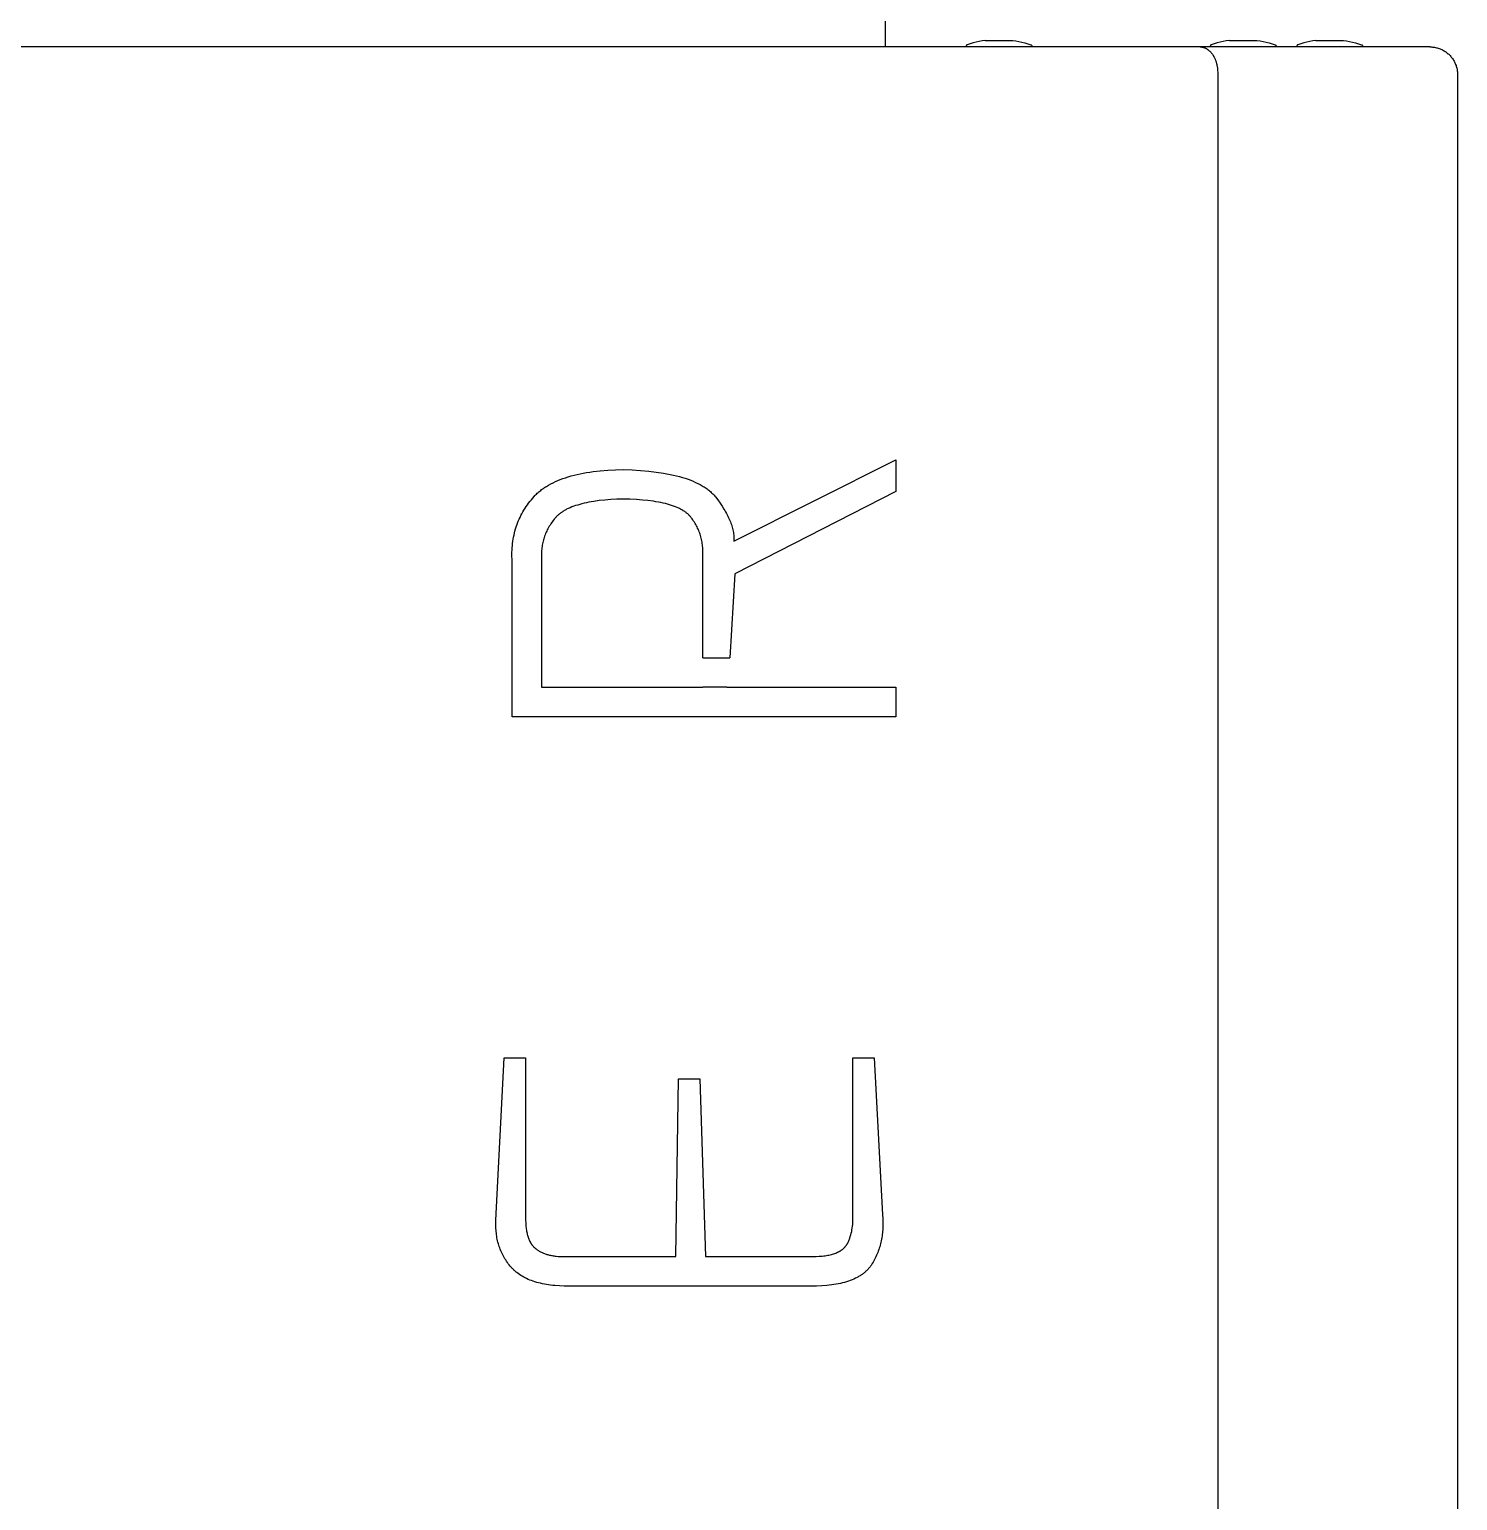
# Model space of a CAD drawing. Header units: millimetres. Extents: x 974 to 5700, y -47 to 3256.
# Drawn here: x 1845.1 to 2040.5, y 2501.4 to 2702.8 of the extents above; entities that cross this region are included whole.
import ezdxf

# ---------------------------------------------------------------- set-up
doc = ezdxf.new("R2010")
doc.units = ezdxf.units.MM
doc.header["$MEASUREMENT"] = 0
doc.layers.add('Domyslna', color=7, linetype='Continuous', true_color=0x000000)
doc.layers.add('Utwórz2D linie widoczne', color=7, linetype='Continuous', true_color=0x000000)

msp = doc.modelspace()

# ---------------------------------------------------------------- linework, layer by layer
at = {"layer": 'Domyslna'}
msp.add_line((2007.67, 2696.58), (2007.67, 1930.38), dxfattribs=at)
msp.add_line((2007.67, 2696.58), (2007.67, 1930.38), dxfattribs=at)
at = {"layer": 'Utwórz2D linie widoczne'}
for p, q in [((1962.16, 2704.29), (1962.16, 2700.38)), ((2004.6, 2700.38), (1685.51, 2700.38)), ((1973.25, 2700.53), (1973.24, 2700.52)), ((1973.24, 2700.52), (1973.24, 2700.52)), ((1973.24, 2700.52), (1973.24, 2700.51)), ((1973.24, 2700.51), (1973.24, 2700.5)), ((1973.24, 2700.5), (1973.24, 2700.5)), ((1973.24, 2700.5), (1973.24, 2700.49)), ((1973.24, 2700.49), (1973.24, 2700.48)), ((1973.24, 2700.48), (1973.24, 2700.38)), ((1973.26, 2700.56), (1973.25, 2700.56)), ((1973.25, 2700.56), (1973.25, 2700.55)), ((1973.25, 2700.55), (1973.25, 2700.54)), ((1973.25, 2700.54), (1973.25, 2700.54)), ((1973.25, 2700.54), (1973.25, 2700.53)), ((1973.27, 2700.58), (1973.26, 2700.58)), ((1973.26, 2700.58), (1973.26, 2700.57)), ((1973.26, 2700.57), (1973.26, 2700.56)), ((1973.28, 2700.6), (1973.27, 2700.59)), ((1973.27, 2700.59), (1973.27, 2700.59)), ((1973.27, 2700.59), (1973.27, 2700.58)), ((1973.29, 2700.61), (1973.28, 2700.6)), ((1973.28, 2700.6), (1973.28, 2700.6)), ((1973.3, 2700.63), (1973.29, 2700.62)), ((1973.29, 2700.62), (1973.29, 2700.62)), ((1973.29, 2700.62), (1973.29, 2700.61)), ((1973.31, 2700.63), (1973.3, 2700.63)), ((1973.3, 2700.63), (1973.3, 2700.63)), ((1973.32, 2700.64), (1973.31, 2700.63)), ((1973.33, 2700.65), (1973.32, 2700.64)), ((1973.32, 2700.64), (1973.32, 2700.64)), ((1973.34, 2700.65), (1973.33, 2700.65)), ((1973.33, 2700.65), (1973.33, 2700.65)), ((1973.35, 2700.66), (1973.34, 2700.66)), ((1973.34, 2700.66), (1973.34, 2700.65)), ((1973.36, 2700.66), (1973.35, 2700.66)), ((1973.37, 2700.67), (1973.36, 2700.67)), ((1973.36, 2700.67), (1973.36, 2700.66)), ((1973.38, 2700.67), (1973.37, 2700.67)), ((1973.78, 2700.8), (1973.38, 2700.67)), ((1974.19, 2700.92), (1973.78, 2700.8)), ((1974.6, 2701.02), (1974.19, 2700.92)), ((1975.02, 2701.11), (1974.6, 2701.02)), ((1975.43, 2701.19), (1975.02, 2701.11)), ((1975.85, 2701.25), (1975.43, 2701.19)), ((1975.86, 2701.25), (1977.74, 2701.25)), ((1977.74, 2701.25), (1979.63, 2701.25)), ((1979.63, 2701.25), (1980.05, 2701.19)), ((1980.05, 2701.19), (1980.46, 2701.11)), ((1980.46, 2701.11), (1980.88, 2701.02)), ((1980.88, 2701.02), (1981.29, 2700.92)), ((1981.29, 2700.92), (1981.7, 2700.8)), ((1981.7, 2700.8), (1982.1, 2700.67)), ((1982.1, 2700.67), (1982.11, 2700.67)), ((1982.11, 2700.67), (1982.12, 2700.67)), ((1982.12, 2700.67), (1982.12, 2700.66)), ((1982.12, 2700.66), (1982.13, 2700.66)), ((1982.13, 2700.66), (1982.13, 2700.66)), ((1982.13, 2700.66), (1982.14, 2700.65)), ((1982.14, 2700.65), (1982.15, 2700.65)), ((1982.15, 2700.65), (1982.15, 2700.65)), ((1982.15, 2700.65), (1982.16, 2700.64)), ((1982.16, 2700.64), (1982.16, 2700.64)), ((1982.16, 2700.64), (1982.17, 2700.63)), ((1982.17, 2700.63), (1982.17, 2700.63)), ((1982.17, 2700.63), (1982.18, 2700.63)), ((1982.18, 2700.63), (1982.18, 2700.62)), ((1982.18, 2700.62), (1982.19, 2700.62)), ((1982.19, 2700.62), (1982.19, 2700.61)), ((1982.19, 2700.61), (1982.2, 2700.6)), ((1982.2, 2700.6), (1982.2, 2700.6)), ((1982.2, 2700.6), (1982.21, 2700.59)), ((1982.21, 2700.59), (1982.21, 2700.59)), ((1982.21, 2700.59), (1982.21, 2700.58)), ((1982.21, 2700.58), (1982.22, 2700.58)), ((1982.22, 2700.58), (1982.22, 2700.57)), ((1982.22, 2700.57), (1982.22, 2700.56)), ((1982.22, 2700.56), (1982.23, 2700.56)), ((1982.23, 2700.56), (1982.23, 2700.55)), ((1982.23, 2700.55), (1982.23, 2700.54)), ((1982.23, 2700.54), (1982.23, 2700.54)), ((1982.23, 2700.54), (1982.23, 2700.53)), ((1982.23, 2700.53), (1982.24, 2700.52)), ((1982.24, 2700.52), (1982.24, 2700.52)), ((1982.24, 2700.52), (1982.24, 2700.51)), ((1982.24, 2700.51), (1982.24, 2700.5)), ((1982.24, 2700.5), (1982.24, 2700.5)), ((1982.24, 2700.5), (1982.24, 2700.49)), ((1982.24, 2700.49), (1982.24, 2700.48)), ((1982.24, 2700.48), (1982.24, 2700.38)), ((2005.25, 2700.38), (2004.6, 2700.38)), ((2036.43, 2700.38), (2005.25, 2700.38)), ((2005.25, 2700.38), (2005.28, 2700.38)), ((2005.28, 2700.38), (2005.31, 2700.38)), ((2005.31, 2700.38), (2005.35, 2700.38)), ((2005.35, 2700.38), (2005.38, 2700.38)), ((2005.38, 2700.38), (2005.41, 2700.37)), ((2005.41, 2700.37), (2005.44, 2700.37)), ((2005.44, 2700.37), (2005.48, 2700.37)), ((2005.48, 2700.37), (2005.51, 2700.36)), ((2005.51, 2700.36), (2005.54, 2700.36)), ((2005.54, 2700.36), (2005.57, 2700.35)), ((2005.57, 2700.35), (2005.6, 2700.34)), ((2005.6, 2700.34), (2005.64, 2700.34)), ((2005.64, 2700.34), (2005.67, 2700.33)), ((2005.67, 2700.33), (2005.7, 2700.32)), ((2005.7, 2700.32), (2005.73, 2700.31)), ((2005.73, 2700.31), (2005.76, 2700.3)), ((2005.76, 2700.3), (2005.79, 2700.29)), ((2005.79, 2700.29), (2005.82, 2700.28)), ((2005.82, 2700.28), (2005.85, 2700.27)), ((2005.85, 2700.27), (2005.88, 2700.26)), ((2005.88, 2700.26), (2005.94, 2700.23)), ((2005.94, 2700.23), (2006, 2700.21)), ((2006, 2700.21), (2006.06, 2700.18)), ((2006.06, 2700.18), (2006.12, 2700.15)), ((2006.12, 2700.15), (2006.18, 2700.11)), ((2006.18, 2700.11), (2006.23, 2700.08)), ((2006.23, 2700.08), (2006.29, 2700.04)), ((2006.66, 2700.53), (2006.65, 2700.52)), ((2006.65, 2700.52), (2006.65, 2700.52)), ((2006.65, 2700.52), (2006.65, 2700.51)), ((2006.65, 2700.51), (2006.65, 2700.5)), ((2006.65, 2700.5), (2006.65, 2700.5)), ((2006.65, 2700.5), (2006.65, 2700.49)), ((2006.65, 2700.49), (2006.65, 2700.48)), ((2006.65, 2700.48), (2006.65, 2700.38)), ((2006.67, 2700.56), (2006.66, 2700.56)), ((2006.66, 2700.56), (2006.66, 2700.55)), ((2006.66, 2700.55), (2006.66, 2700.54)), ((2006.66, 2700.54), (2006.66, 2700.54)), ((2006.66, 2700.54), (2006.66, 2700.53)), ((2006.68, 2700.58), (2006.67, 2700.58)), ((2006.67, 2700.58), (2006.67, 2700.57)), ((2006.67, 2700.57), (2006.67, 2700.56)), ((2006.69, 2700.6), (2006.68, 2700.59)), ((2006.68, 2700.59), (2006.68, 2700.59)), ((2006.68, 2700.59), (2006.68, 2700.58)), ((2006.7, 2700.61), (2006.69, 2700.6)), ((2006.69, 2700.6), (2006.69, 2700.6)), ((2006.71, 2700.63), (2006.7, 2700.62)), ((2006.7, 2700.62), (2006.7, 2700.62)), ((2006.7, 2700.62), (2006.7, 2700.61)), ((2006.72, 2700.63), (2006.71, 2700.63)), ((2006.71, 2700.63), (2006.71, 2700.63)), ((2006.73, 2700.64), (2006.72, 2700.63)), ((2006.74, 2700.65), (2006.73, 2700.64)), ((2006.73, 2700.64), (2006.73, 2700.64)), ((2006.75, 2700.65), (2006.74, 2700.65)), ((2006.74, 2700.65), (2006.74, 2700.65)), ((2006.76, 2700.66), (2006.75, 2700.66)), ((2006.75, 2700.66), (2006.75, 2700.65)), ((2006.77, 2700.66), (2006.76, 2700.66)), ((2006.78, 2700.67), (2006.77, 2700.67)), ((2006.77, 2700.67), (2006.77, 2700.66)), ((2006.79, 2700.67), (2006.78, 2700.67)), ((2007.19, 2700.8), (2006.79, 2700.67)), ((2007.6, 2700.92), (2007.19, 2700.8)), ((2008.01, 2701.02), (2007.6, 2700.92)), ((2008.43, 2701.11), (2008.01, 2701.02)), ((2008.84, 2701.19), (2008.43, 2701.11)), ((2009.26, 2701.25), (2008.84, 2701.19)), ((2009.27, 2701.25), (2011.15, 2701.25)), ((2011.15, 2701.25), (2013.04, 2701.25)), ((2013.04, 2701.25), (2013.46, 2701.19)), ((2013.46, 2701.19), (2013.87, 2701.11)), ((2013.87, 2701.11), (2014.29, 2701.02)), ((2014.29, 2701.02), (2014.7, 2700.92)), ((2014.7, 2700.92), (2015.11, 2700.8)), ((2015.11, 2700.8), (2015.51, 2700.67)), ((2015.51, 2700.67), (2015.52, 2700.67)), ((2015.52, 2700.67), (2015.53, 2700.67)), ((2015.53, 2700.67), (2015.53, 2700.66)), ((2015.53, 2700.66), (2015.54, 2700.66)), ((2015.54, 2700.66), (2015.54, 2700.66)), ((2015.54, 2700.66), (2015.55, 2700.65)), ((2015.55, 2700.65), (2015.56, 2700.65)), ((2015.56, 2700.65), (2015.56, 2700.65)), ((2015.56, 2700.65), (2015.57, 2700.64)), ((2015.57, 2700.64), (2015.57, 2700.64)), ((2015.57, 2700.64), (2015.58, 2700.63)), ((2015.58, 2700.63), (2015.58, 2700.63)), ((2015.58, 2700.63), (2015.59, 2700.63)), ((2015.59, 2700.63), (2015.59, 2700.62)), ((2015.59, 2700.62), (2015.6, 2700.62)), ((2015.6, 2700.62), (2015.6, 2700.61)), ((2015.6, 2700.61), (2015.61, 2700.6)), ((2015.61, 2700.6), (2015.61, 2700.6)), ((2015.61, 2700.6), (2015.62, 2700.59)), ((2015.62, 2700.59), (2015.62, 2700.59)), ((2015.62, 2700.59), (2015.62, 2700.58)), ((2015.62, 2700.58), (2015.63, 2700.58)), ((2015.63, 2700.58), (2015.63, 2700.57)), ((2015.63, 2700.57), (2015.63, 2700.56)), ((2015.63, 2700.56), (2015.64, 2700.56)), ((2015.64, 2700.56), (2015.64, 2700.55)), ((2015.64, 2700.55), (2015.64, 2700.54)), ((2015.64, 2700.54), (2015.64, 2700.54)), ((2015.64, 2700.54), (2015.64, 2700.53)), ((2015.64, 2700.53), (2015.65, 2700.52)), ((2015.65, 2700.52), (2015.65, 2700.52)), ((2015.65, 2700.52), (2015.65, 2700.51)), ((2015.65, 2700.51), (2015.65, 2700.5)), ((2015.65, 2700.5), (2015.65, 2700.5)), ((2015.65, 2700.5), (2015.65, 2700.49)), ((2015.65, 2700.49), (2015.65, 2700.48)), ((2015.65, 2700.48), (2015.65, 2700.38)), ((2018.5, 2700.5), (2018.49, 2700.5)), ((2018.49, 2700.5), (2018.49, 2700.49)), ((2018.49, 2700.49), (2018.49, 2700.48)), ((2018.49, 2700.48), (2018.49, 2700.38)), ((2018.51, 2700.55), (2018.5, 2700.54)), ((2018.5, 2700.54), (2018.5, 2700.54)), ((2018.5, 2700.54), (2018.5, 2700.53)), ((2018.5, 2700.53), (2018.5, 2700.52)), ((2018.5, 2700.52), (2018.5, 2700.52)), ((2018.5, 2700.52), (2018.5, 2700.51)), ((2018.5, 2700.51), (2018.5, 2700.5)), ((2018.52, 2700.58), (2018.51, 2700.57)), ((2018.51, 2700.57), (2018.51, 2700.56)), ((2018.51, 2700.56), (2018.51, 2700.56)), ((2018.51, 2700.56), (2018.51, 2700.55)), ((2018.53, 2700.59), (2018.52, 2700.59)), ((2018.52, 2700.59), (2018.52, 2700.58)), ((2018.52, 2700.58), (2018.52, 2700.58)), ((2018.54, 2700.6), (2018.53, 2700.6)), ((2018.53, 2700.6), (2018.53, 2700.59)), ((2018.55, 2700.62), (2018.54, 2700.61)), ((2018.54, 2700.61), (2018.54, 2700.6)), ((2018.56, 2700.63), (2018.55, 2700.63)), ((2018.55, 2700.63), (2018.55, 2700.62)), ((2018.55, 2700.62), (2018.55, 2700.62)), ((2018.57, 2700.63), (2018.56, 2700.63)), ((2018.58, 2700.64), (2018.57, 2700.64)), ((2018.57, 2700.64), (2018.57, 2700.63)), ((2018.59, 2700.65), (2018.58, 2700.65)), ((2018.58, 2700.65), (2018.58, 2700.64)), ((2018.6, 2700.66), (2018.59, 2700.65)), ((2018.59, 2700.65), (2018.59, 2700.65)), ((2018.61, 2700.66), (2018.6, 2700.66)), ((2018.62, 2700.67), (2018.61, 2700.66)), ((2018.61, 2700.66), (2018.61, 2700.66)), ((2018.63, 2700.67), (2018.62, 2700.67)), ((2018.62, 2700.67), (2018.62, 2700.67)), ((2019.04, 2700.8), (2018.63, 2700.67)), ((2019.44, 2700.92), (2019.04, 2700.8)), ((2019.86, 2701.02), (2019.44, 2700.92)), ((2020.27, 2701.11), (2019.86, 2701.02)), ((2020.69, 2701.19), (2020.27, 2701.11)), ((2021.11, 2701.25), (2020.69, 2701.19)), ((2021.11, 2701.25), (2022.99, 2701.25)), ((2022.99, 2701.25), (2024.88, 2701.25)), ((2024.88, 2701.25), (2025.3, 2701.19)), ((2025.3, 2701.19), (2025.72, 2701.11)), ((2025.72, 2701.11), (2026.13, 2701.02)), ((2026.13, 2701.02), (2026.54, 2700.92)), ((2026.54, 2700.92), (2026.95, 2700.8)), ((2026.95, 2700.8), (2027.36, 2700.67)), ((2027.36, 2700.67), (2027.36, 2700.67)), ((2027.36, 2700.67), (2027.37, 2700.67)), ((2027.37, 2700.67), (2027.38, 2700.66)), ((2027.38, 2700.66), (2027.38, 2700.66)), ((2027.38, 2700.66), (2027.39, 2700.66)), ((2027.39, 2700.66), (2027.4, 2700.65)), ((2027.4, 2700.65), (2027.4, 2700.65)), ((2027.4, 2700.65), (2027.41, 2700.65)), ((2027.41, 2700.65), (2027.41, 2700.64)), ((2027.41, 2700.64), (2027.42, 2700.64)), ((2027.42, 2700.64), (2027.42, 2700.63)), ((2027.42, 2700.63), (2027.43, 2700.63)), ((2027.43, 2700.63), (2027.43, 2700.63)), ((2027.43, 2700.63), (2027.44, 2700.62)), ((2027.44, 2700.62), (2027.44, 2700.62)), ((2027.44, 2700.62), (2027.45, 2700.61)), ((2027.45, 2700.61), (2027.45, 2700.6)), ((2027.45, 2700.6), (2027.46, 2700.6)), ((2027.46, 2700.6), (2027.46, 2700.59)), ((2027.46, 2700.59), (2027.46, 2700.59)), ((2027.46, 2700.59), (2027.47, 2700.58)), ((2027.47, 2700.58), (2027.47, 2700.58)), ((2027.47, 2700.58), (2027.47, 2700.57)), ((2027.47, 2700.57), (2027.48, 2700.56)), ((2027.48, 2700.56), (2027.48, 2700.56)), ((2027.48, 2700.56), (2027.48, 2700.55)), ((2027.48, 2700.55), (2027.48, 2700.54)), ((2027.48, 2700.54), (2027.49, 2700.54)), ((2027.49, 2700.54), (2027.49, 2700.53)), ((2027.49, 2700.53), (2027.49, 2700.52)), ((2027.49, 2700.52), (2027.49, 2700.52)), ((2027.49, 2700.52), (2027.49, 2700.51)), ((2027.49, 2700.51), (2027.49, 2700.5)), ((2027.49, 2700.5), (2027.49, 2700.5)), ((2027.49, 2700.5), (2027.49, 2700.49)), ((2027.49, 2700.49), (2027.49, 2700.48)), ((2027.49, 2700.48), (2027.49, 2700.38)), ((2036.69, 2700.38), (2036.43, 2700.38)), ((2036.69, 2700.38), (2036.82, 2700.38)), ((2036.69, 2700.37), (2036.69, 2700.38)), ((2036.82, 2700.38), (2036.95, 2700.37)), ((2036.95, 2700.37), (2037.08, 2700.36)), ((2037.08, 2700.36), (2037.21, 2700.35)), ((2037.21, 2700.35), (2037.34, 2700.33)), ((2037.34, 2700.33), (2037.47, 2700.3)), ((2037.47, 2700.3), (2037.59, 2700.27)), ((2037.59, 2700.27), (2037.72, 2700.24)), ((2037.72, 2700.24), (2037.84, 2700.2)), ((2037.84, 2700.2), (2037.97, 2700.16)), ((2037.97, 2700.16), (2038.09, 2700.12)), ((2038.09, 2700.12), (2038.21, 2700.07)), ((2038.21, 2700.07), (2038.33, 2700.01)), ((2006.29, 2700.04), (2006.35, 2700)), ((2006.35, 2700), (2006.41, 2699.95)), ((2006.41, 2699.95), (2006.46, 2699.9)), ((2006.46, 2699.9), (2006.52, 2699.86)), ((2006.52, 2699.86), (2006.57, 2699.81)), ((2006.57, 2699.81), (2006.62, 2699.76)), ((2006.62, 2699.76), (2006.68, 2699.7)), ((2006.68, 2699.7), (2006.72, 2699.65)), ((2006.72, 2699.65), (2006.77, 2699.6)), ((2006.77, 2699.6), (2006.82, 2699.54)), ((2006.82, 2699.54), (2006.86, 2699.48)), ((2006.86, 2699.48), (2006.91, 2699.42)), ((2006.91, 2699.42), (2006.95, 2699.36)), ((2006.95, 2699.36), (2006.99, 2699.3)), ((2006.99, 2699.3), (2007.03, 2699.24)), ((2007.03, 2699.24), (2007.07, 2699.17)), ((2007.07, 2699.17), (2007.12, 2699.1)), ((2007.12, 2699.1), (2007.16, 2699.02)), ((2007.16, 2699.02), (2007.2, 2698.95)), ((2007.2, 2698.95), (2007.23, 2698.87)), ((2007.23, 2698.87), (2007.27, 2698.8)), ((2007.27, 2698.8), (2007.3, 2698.72)), ((2007.3, 2698.72), (2007.33, 2698.64)), ((2007.33, 2698.64), (2007.37, 2698.57)), ((2007.37, 2698.57), (2007.39, 2698.49)), ((2007.39, 2698.49), (2007.42, 2698.41)), ((2007.42, 2698.41), (2007.45, 2698.33)), ((2007.45, 2698.33), (2007.47, 2698.25)), ((2007.47, 2698.25), (2007.5, 2698.17)), ((2007.5, 2698.17), (2007.52, 2698.08)), ((2007.52, 2698.08), (2007.54, 2698)), ((2038.33, 2700.01), (2038.44, 2699.96)), ((2038.44, 2699.96), (2038.56, 2699.89)), ((2038.56, 2699.89), (2038.67, 2699.83)), ((2038.67, 2699.83), (2038.78, 2699.76)), ((2038.78, 2699.76), (2038.89, 2699.69)), ((2038.89, 2699.69), (2038.99, 2699.61)), ((2038.99, 2699.61), (2039.09, 2699.53)), ((2039.09, 2699.53), (2039.19, 2699.45)), ((2039.19, 2699.45), (2039.29, 2699.36)), ((2039.29, 2699.36), (2039.38, 2699.27)), ((2039.38, 2699.27), (2039.47, 2699.18)), ((2039.47, 2699.18), (2039.56, 2699.08)), ((2039.56, 2699.08), (2039.64, 2698.98)), ((2039.64, 2698.98), (2039.72, 2698.88)), ((2039.72, 2698.88), (2039.8, 2698.77)), ((2039.8, 2698.77), (2039.87, 2698.67)), ((2039.87, 2698.67), (2039.94, 2698.56)), ((2039.94, 2698.56), (2040.01, 2698.44)), ((2040.01, 2698.44), (2040.07, 2698.33)), ((2040.07, 2698.33), (2040.13, 2698.21)), ((2040.13, 2698.21), (2040.18, 2698.1)), ((2040.18, 2698.1), (2040.23, 2697.98)), ((2007.54, 2698), (2007.56, 2697.91)), ((2007.56, 2697.91), (2007.57, 2697.83)), ((2007.57, 2697.83), (2007.59, 2697.74)), ((2007.59, 2697.74), (2007.61, 2697.65)), ((2007.61, 2697.65), (2007.62, 2697.56)), ((2007.62, 2697.56), (2007.63, 2697.47)), ((2007.63, 2697.47), (2007.65, 2697.3)), ((2007.65, 2697.3), (2007.66, 2697.12)), ((2007.66, 2697.12), (2007.67, 2696.94)), ((2007.67, 2696.94), (2007.67, 2696.76)), ((2007.67, 2696.76), (2007.67, 2696.58)), ((2040.23, 2697.98), (2040.28, 2697.85)), ((2040.28, 2697.85), (2040.32, 2697.73)), ((2040.32, 2697.73), (2040.35, 2697.61)), ((2040.35, 2697.61), (2040.39, 2697.48)), ((2040.39, 2697.48), (2040.42, 2697.36)), ((2040.42, 2697.36), (2040.44, 2697.23)), ((2040.44, 2697.23), (2040.46, 2697.1)), ((2040.46, 2697.1), (2040.47, 2696.97)), ((2040.47, 2696.97), (2040.49, 2696.84)), ((2040.49, 2696.84), (2040.49, 2696.71)), ((2040.49, 2696.71), (2040.49, 2696.58)), ((2040.49, 2696.58), (2040.49, 1934.18)), ((1941.45, 2632.71), (1963.61, 2643.87)), ((1963.61, 2643.87), (1963.61, 2639.55)), ((1919.18, 2641.65), (1919.58, 2641.76)), ((1919.58, 2641.76), (1919.99, 2641.86)), ((1919.99, 2641.86), (1920.41, 2641.95)), ((1920.41, 2641.95), (1920.84, 2642.04)), ((1920.84, 2642.04), (1921.29, 2642.12)), ((1921.29, 2642.12), (1921.74, 2642.19)), ((1921.74, 2642.19), (1922.21, 2642.26)), ((1922.21, 2642.26), (1923.18, 2642.37)), ((1923.18, 2642.37), (1924.19, 2642.45)), ((1924.19, 2642.45), (1925.25, 2642.51)), ((1925.25, 2642.51), (1926.35, 2642.55)), ((1926.35, 2642.55), (1927.55, 2642.49)), ((1927.55, 2642.49), (1928.7, 2642.42)), ((1928.7, 2642.42), (1929.8, 2642.32)), ((1929.8, 2642.32), (1930.84, 2642.19)), ((1930.84, 2642.19), (1931.82, 2642.04)), ((1931.82, 2642.04), (1932.29, 2641.96)), ((1932.29, 2641.96), (1932.74, 2641.87)), ((1932.74, 2641.87), (1933.19, 2641.77)), ((1933.19, 2641.77), (1933.61, 2641.67)), ((1933.61, 2641.67), (1934.03, 2641.56)), ((1914.9, 2639.58), (1915.02, 2639.68)), ((1915.02, 2639.68), (1915.15, 2639.78)), ((1915.15, 2639.78), (1915.28, 2639.87)), ((1915.28, 2639.87), (1915.41, 2639.96)), ((1915.41, 2639.96), (1915.54, 2640.06)), ((1915.54, 2640.06), (1915.67, 2640.15)), ((1915.67, 2640.15), (1915.81, 2640.23)), ((1915.81, 2640.23), (1916.1, 2640.41)), ((1916.1, 2640.41), (1916.4, 2640.57)), ((1916.4, 2640.57), (1916.71, 2640.73)), ((1916.71, 2640.73), (1917.03, 2640.88)), ((1917.03, 2640.88), (1917.36, 2641.03)), ((1917.36, 2641.03), (1917.7, 2641.17)), ((1917.7, 2641.17), (1918.05, 2641.3)), ((1918.05, 2641.3), (1918.42, 2641.42)), ((1918.42, 2641.42), (1918.79, 2641.54)), ((1918.79, 2641.54), (1919.18, 2641.65)), ((1934.03, 2641.56), (1934.43, 2641.45)), ((1934.43, 2641.45), (1934.81, 2641.33)), ((1934.81, 2641.33), (1935.19, 2641.2)), ((1935.19, 2641.2), (1935.55, 2641.07)), ((1935.55, 2641.07), (1935.89, 2640.93)), ((1935.89, 2640.93), (1936.22, 2640.78)), ((1936.22, 2640.78), (1936.54, 2640.63)), ((1936.54, 2640.63), (1936.84, 2640.48)), ((1936.84, 2640.48), (1936.98, 2640.4)), ((1936.98, 2640.4), (1937.13, 2640.31)), ((1937.13, 2640.31), (1937.26, 2640.23)), ((1937.26, 2640.23), (1937.4, 2640.15)), ((1937.4, 2640.15), (1937.53, 2640.06)), ((1937.53, 2640.06), (1937.66, 2639.97)), ((1937.66, 2639.97), (1937.78, 2639.88)), ((1937.78, 2639.88), (1937.91, 2639.79)), ((1937.91, 2639.79), (1938.02, 2639.7)), ((1938.02, 2639.7), (1938.14, 2639.6)), ((1913.04, 2637.47), (1913.2, 2637.71)), ((1913.2, 2637.71), (1913.37, 2637.94)), ((1913.37, 2637.94), (1913.55, 2638.17)), ((1913.55, 2638.17), (1913.74, 2638.4)), ((1913.74, 2638.4), (1913.93, 2638.62)), ((1913.93, 2638.62), (1914.13, 2638.85)), ((1914.13, 2638.85), (1914.23, 2638.96)), ((1914.23, 2638.96), (1914.33, 2639.07)), ((1914.33, 2639.07), (1914.44, 2639.17)), ((1914.44, 2639.17), (1914.55, 2639.28)), ((1914.55, 2639.28), (1914.67, 2639.38)), ((1914.67, 2639.38), (1914.78, 2639.48)), ((1914.78, 2639.48), (1914.9, 2639.58)), ((1920.08, 2637.68), (1919.8, 2637.6)), ((1920.37, 2637.77), (1920.08, 2637.68)), ((1920.67, 2637.85), (1920.37, 2637.77)), ((1920.97, 2637.92), (1920.67, 2637.85)), ((1921.29, 2637.99), (1920.97, 2637.92)), ((1921.62, 2638.06), (1921.29, 2637.99)), ((1921.95, 2638.12), (1921.62, 2638.06)), ((1922.3, 2638.18), (1921.95, 2638.12)), ((1923.03, 2638.28), (1922.3, 2638.18)), ((1923.79, 2638.36), (1923.03, 2638.28)), ((1924.6, 2638.42), (1923.79, 2638.36)), ((1925.45, 2638.47), (1924.6, 2638.42)), ((1926.33, 2638.49), (1925.45, 2638.47)), ((1927.24, 2638.47), (1926.33, 2638.49)), ((1928.11, 2638.43), (1927.24, 2638.47)), ((1928.93, 2638.36), (1928.11, 2638.43)), ((1929.7, 2638.29), (1928.93, 2638.36)), ((1930.44, 2638.19), (1929.7, 2638.29)), ((1930.79, 2638.13), (1930.44, 2638.19)), ((1931.12, 2638.08), (1930.79, 2638.13)), ((1931.45, 2638.01), (1931.12, 2638.08)), ((1931.77, 2637.94), (1931.45, 2638.01)), ((1932.08, 2637.87), (1931.77, 2637.94)), ((1932.37, 2637.79), (1932.08, 2637.87)), ((1932.66, 2637.71), (1932.37, 2637.79)), ((1932.93, 2637.62), (1932.66, 2637.71)), ((1938.14, 2639.6), (1938.25, 2639.51)), ((1938.25, 2639.51), (1938.36, 2639.41)), ((1938.36, 2639.41), (1938.46, 2639.31)), ((1938.46, 2639.31), (1938.56, 2639.21)), ((1938.56, 2639.21), (1938.66, 2639.11)), ((1938.66, 2639.11), (1938.75, 2639.01)), ((1938.75, 2639.01), (1938.84, 2638.9)), ((1938.84, 2638.9), (1938.93, 2638.8)), ((1938.93, 2638.8), (1939.25, 2638.37)), ((1939.25, 2638.37), (1939.56, 2637.95)), ((1939.56, 2637.95), (1939.84, 2637.54)), ((1963.61, 2639.55), (1941.59, 2628.25)), ((1911.96, 2635.47), (1912.07, 2635.73)), ((1912.07, 2635.73), (1912.19, 2635.98)), ((1912.19, 2635.98), (1912.32, 2636.24)), ((1912.32, 2636.24), (1912.45, 2636.49)), ((1912.45, 2636.49), (1912.58, 2636.74)), ((1912.58, 2636.74), (1912.73, 2636.99)), ((1912.73, 2636.99), (1912.88, 2637.23)), ((1912.88, 2637.23), (1913.04, 2637.47)), ((1916.87, 2635.72), (1916.74, 2635.57)), ((1916.99, 2635.88), (1916.87, 2635.72)), ((1917.06, 2635.96), (1916.99, 2635.88)), ((1917.13, 2636.03), (1917.06, 2635.96)), ((1917.2, 2636.11), (1917.13, 2636.03)), ((1917.27, 2636.18), (1917.2, 2636.11)), ((1917.35, 2636.25), (1917.27, 2636.18)), ((1917.43, 2636.32), (1917.35, 2636.25)), ((1917.51, 2636.39), (1917.43, 2636.32)), ((1917.59, 2636.46), (1917.51, 2636.39)), ((1917.68, 2636.53), (1917.59, 2636.46)), ((1917.77, 2636.6), (1917.68, 2636.53)), ((1917.86, 2636.66), (1917.77, 2636.6)), ((1917.96, 2636.72), (1917.86, 2636.66)), ((1918.05, 2636.79), (1917.96, 2636.72)), ((1918.15, 2636.85), (1918.05, 2636.79)), ((1918.25, 2636.91), (1918.15, 2636.85)), ((1918.36, 2636.97), (1918.25, 2636.91)), ((1918.46, 2637.03), (1918.36, 2636.97)), ((1918.57, 2637.09), (1918.46, 2637.03)), ((1918.8, 2637.2), (1918.57, 2637.09)), ((1919.04, 2637.3), (1918.8, 2637.2)), ((1919.28, 2637.41), (1919.04, 2637.3)), ((1919.54, 2637.5), (1919.28, 2637.41)), ((1919.8, 2637.6), (1919.54, 2637.5)), ((1933.19, 2637.53), (1932.93, 2637.62)), ((1933.45, 2637.44), (1933.19, 2637.53)), ((1933.69, 2637.34), (1933.45, 2637.44)), ((1933.92, 2637.23), (1933.69, 2637.34)), ((1934.03, 2637.18), (1933.92, 2637.23)), ((1934.14, 2637.13), (1934.03, 2637.18)), ((1934.24, 2637.07), (1934.14, 2637.13)), ((1934.35, 2637.01), (1934.24, 2637.07)), ((1934.45, 2636.95), (1934.35, 2637.01)), ((1934.54, 2636.89), (1934.45, 2636.95)), ((1934.64, 2636.83), (1934.54, 2636.89)), ((1934.73, 2636.77), (1934.64, 2636.83)), ((1934.82, 2636.71), (1934.73, 2636.77)), ((1934.91, 2636.64), (1934.82, 2636.71)), ((1934.99, 2636.58), (1934.91, 2636.64)), ((1935.07, 2636.51), (1934.99, 2636.58)), ((1935.15, 2636.45), (1935.07, 2636.51)), ((1935.23, 2636.38), (1935.15, 2636.45)), ((1935.3, 2636.31), (1935.23, 2636.38)), ((1935.37, 2636.24), (1935.3, 2636.31)), ((1935.44, 2636.17), (1935.37, 2636.24)), ((1935.5, 2636.09), (1935.44, 2636.17)), ((1935.56, 2636.02), (1935.5, 2636.09)), ((1935.62, 2635.94), (1935.56, 2636.02)), ((1935.74, 2635.79), (1935.62, 2635.94)), ((1935.85, 2635.64), (1935.74, 2635.79)), ((1935.95, 2635.48), (1935.85, 2635.64)), ((1939.84, 2637.54), (1940.1, 2637.13)), ((1940.1, 2637.13), (1940.22, 2636.93)), ((1940.22, 2636.93), (1940.33, 2636.73)), ((1940.33, 2636.73), (1940.44, 2636.53)), ((1940.44, 2636.53), (1940.55, 2636.33)), ((1940.55, 2636.33), (1940.65, 2636.14)), ((1940.65, 2636.14), (1940.74, 2635.94)), ((1940.74, 2635.94), (1940.83, 2635.75)), ((1940.83, 2635.75), (1940.91, 2635.56)), ((1911.37, 2633.57), (1911.43, 2633.85)), ((1911.43, 2633.85), (1911.5, 2634.12)), ((1911.5, 2634.12), (1911.58, 2634.4)), ((1911.58, 2634.4), (1911.67, 2634.67)), ((1911.67, 2634.67), (1911.76, 2634.94)), ((1911.76, 2634.94), (1911.86, 2635.2)), ((1911.86, 2635.2), (1911.96, 2635.47)), ((1915.69, 2633.76), (1915.62, 2633.59)), ((1915.76, 2633.94), (1915.69, 2633.76)), ((1915.84, 2634.1), (1915.76, 2633.94)), ((1915.92, 2634.27), (1915.84, 2634.1)), ((1916.01, 2634.44), (1915.92, 2634.27)), ((1916.1, 2634.6), (1916.01, 2634.44)), ((1916.19, 2634.77), (1916.1, 2634.6)), ((1916.3, 2634.93), (1916.19, 2634.77)), ((1916.4, 2635.09), (1916.3, 2634.93)), ((1916.51, 2635.25), (1916.4, 2635.09)), ((1916.62, 2635.41), (1916.51, 2635.25)), ((1916.74, 2635.57), (1916.62, 2635.41)), ((1936.05, 2635.32), (1935.95, 2635.48)), ((1936.15, 2635.17), (1936.05, 2635.32)), ((1936.24, 2635.01), (1936.15, 2635.17)), ((1936.33, 2634.84), (1936.24, 2635.01)), ((1936.42, 2634.68), (1936.33, 2634.84)), ((1936.5, 2634.52), (1936.42, 2634.68)), ((1936.57, 2634.35), (1936.5, 2634.52)), ((1936.64, 2634.18), (1936.57, 2634.35)), ((1936.71, 2634.01), (1936.64, 2634.18)), ((1936.78, 2633.84), (1936.71, 2634.01)), ((1936.84, 2633.67), (1936.78, 2633.84)), ((1936.89, 2633.49), (1936.84, 2633.67)), ((1940.91, 2635.56), (1940.98, 2635.37)), ((1940.98, 2635.37), (1941.05, 2635.18)), ((1941.05, 2635.18), (1941.12, 2635)), ((1941.12, 2635), (1941.18, 2634.81)), ((1941.18, 2634.81), (1941.23, 2634.63)), ((1941.23, 2634.63), (1941.28, 2634.45)), ((1941.28, 2634.45), (1941.32, 2634.27)), ((1941.32, 2634.27), (1941.36, 2634.09)), ((1941.36, 2634.09), (1941.39, 2633.91)), ((1941.39, 2633.91), (1941.42, 2633.74)), ((1941.42, 2633.74), (1941.44, 2633.56)), ((1911.1, 2631.52), (1911.12, 2631.82)), ((1911.12, 2631.82), (1911.15, 2632.12)), ((1911.15, 2632.12), (1911.18, 2632.41)), ((1911.18, 2632.41), (1911.22, 2632.71)), ((1911.22, 2632.71), (1911.26, 2633)), ((1911.26, 2633), (1911.31, 2633.28)), ((1911.31, 2633.28), (1911.37, 2633.57)), ((1915.16, 2631.62), (1915.15, 2631.44)), ((1915.18, 2631.81), (1915.16, 2631.62)), ((1915.2, 2631.99), (1915.18, 2631.81)), ((1915.23, 2632.18), (1915.2, 2631.99)), ((1915.26, 2632.36), (1915.23, 2632.18)), ((1915.3, 2632.54), (1915.26, 2632.36)), ((1915.34, 2632.72), (1915.3, 2632.54)), ((1915.39, 2632.89), (1915.34, 2632.72)), ((1915.44, 2633.07), (1915.39, 2632.89)), ((1915.49, 2633.25), (1915.44, 2633.07)), ((1915.55, 2633.42), (1915.49, 2633.25)), ((1915.62, 2633.59), (1915.55, 2633.42)), ((1936.94, 2633.32), (1936.89, 2633.49)), ((1936.99, 2633.14), (1936.94, 2633.32)), ((1937.03, 2632.96), (1936.99, 2633.14)), ((1937.07, 2632.78), (1937.03, 2632.96)), ((1937.1, 2632.6), (1937.07, 2632.78)), ((1937.13, 2632.41), (1937.1, 2632.6)), ((1937.16, 2632.23), (1937.13, 2632.41)), ((1937.18, 2632.04), (1937.16, 2632.23)), ((1937.2, 2631.85), (1937.18, 2632.04)), ((1937.21, 2631.66), (1937.2, 2631.85)), ((1937.22, 2631.47), (1937.21, 2631.66)), ((1941.44, 2633.56), (1941.45, 2633.39)), ((1941.45, 2633.39), (1941.46, 2633.22)), ((1941.46, 2632.88), (1941.45, 2632.71)), ((1941.46, 2633.22), (1941.46, 2633.05)), ((1941.46, 2633.05), (1941.46, 2632.88)), ((1911.09, 2631.22), (1911.1, 2631.52)), ((1911.09, 2630.91), (1911.09, 2631.22)), ((1911.09, 2630.6), (1911.09, 2630.91)), ((1911.1, 2630.29), (1911.09, 2630.6)), ((1911.1, 2608.67), (1911.1, 2630.29)), ((1915.14, 2631.25), (1915.13, 2631.06)), ((1915.13, 2631.06), (1915.13, 2630.87)), ((1915.13, 2630.87), (1915.13, 2630.68)), ((1915.13, 2630.68), (1915.14, 2630.48)), ((1915.15, 2631.44), (1915.14, 2631.25)), ((1915.14, 2630.48), (1915.15, 2630.29)), ((1915.15, 2630.29), (1915.15, 2612.73)), ((1937.19, 2630.29), (1937.21, 2630.49)), ((1937.19, 2616.78), (1937.19, 2630.29)), ((1937.21, 2630.49), (1937.22, 2630.69)), ((1937.23, 2631.28), (1937.22, 2631.47)), ((1937.22, 2630.69), (1937.23, 2630.89)), ((1937.23, 2631.08), (1937.23, 2631.28)), ((1937.23, 2630.89), (1937.23, 2631.08)), ((1941.59, 2628.25), (1940.91, 2616.78)), ((1937.19, 2616.78), (1940.91, 2616.78)), ((1915.15, 2612.73), (1931.56, 2612.73)), ((1931.56, 2612.73), (1937.19, 2612.73)), ((1940.5, 2612.73), (1937.19, 2612.73)), ((1940.5, 2612.73), (1963.61, 2612.73)), ((1963.61, 2612.73), (1963.61, 2608.67)), ((1963.61, 2608.67), (1911.1, 2608.67)), ((1908.9, 2539.79), (1910.02, 2562.01)), ((1910.02, 2562.01), (1912.96, 2562.01)), ((1912.96, 2562.01), (1912.96, 2539.79)), ((1957.73, 2540.51), (1957.73, 2562.01)), ((1957.73, 2562.01), (1960.66, 2562.01)), ((1960.66, 2562.01), (1961.78, 2540.51)), ((1933.5, 2534.84), (1933.88, 2559.14)), ((1933.88, 2559.14), (1936.81, 2559.14)), ((1936.81, 2559.14), (1937.56, 2534.84)), ((1908.88, 2539.11), (1908.89, 2539.34)), ((1908.89, 2538.89), (1908.88, 2539.11)), ((1908.89, 2539.56), (1908.9, 2539.79)), ((1908.89, 2539.34), (1908.89, 2539.56)), ((1912.96, 2539.79), (1912.97, 2539.43)), ((1912.97, 2539.43), (1912.99, 2539.09)), ((1912.99, 2539.09), (1913, 2538.92)), ((1957.7, 2538.97), (1957.72, 2539.22)), ((1957.72, 2539.22), (1957.74, 2539.47)), ((1957.74, 2540.24), (1957.73, 2540.51)), ((1957.75, 2539.98), (1957.74, 2540.24)), ((1957.74, 2539.47), (1957.75, 2539.72)), ((1957.75, 2539.72), (1957.75, 2539.98)), ((1961.78, 2540.51), (1961.82, 2540.05)), ((1961.82, 2540.05), (1961.83, 2539.82)), ((1961.83, 2539.82), (1961.84, 2539.59)), ((1961.84, 2539.59), (1961.84, 2539.37)), ((1961.84, 2539.37), (1961.84, 2539.14)), ((1961.84, 2539.14), (1961.84, 2538.92)), ((1908.9, 2538.67), (1908.89, 2538.89)), ((1908.91, 2538.45), (1908.9, 2538.67)), ((1908.93, 2538.24), (1908.91, 2538.45)), ((1908.95, 2538.02), (1908.93, 2538.24)), ((1908.97, 2537.81), (1908.95, 2538.02)), ((1909, 2537.6), (1908.97, 2537.81)), ((1909.04, 2537.39), (1909, 2537.6)), ((1909.08, 2537.19), (1909.04, 2537.39)), ((1909.12, 2536.98), (1909.08, 2537.19)), ((1909.17, 2536.78), (1909.12, 2536.98)), ((1913, 2538.92), (1913.02, 2538.76)), ((1913.02, 2538.76), (1913.04, 2538.6)), ((1913.04, 2538.6), (1913.06, 2538.45)), ((1913.06, 2538.45), (1913.09, 2538.3)), ((1913.09, 2538.3), (1913.12, 2538.15)), ((1913.12, 2538.15), (1913.15, 2538)), ((1913.15, 2538), (1913.18, 2537.86)), ((1913.18, 2537.86), (1913.22, 2537.73)), ((1913.22, 2537.73), (1913.26, 2537.59)), ((1913.26, 2537.59), (1913.3, 2537.46)), ((1913.3, 2537.46), (1913.34, 2537.34)), ((1913.34, 2537.34), (1913.39, 2537.22)), ((1913.39, 2537.22), (1913.44, 2537.1)), ((1913.44, 2537.1), (1913.49, 2536.98)), ((1913.49, 2536.98), (1913.55, 2536.87)), ((1957.13, 2536.89), (1957.18, 2536.99)), ((1957.18, 2536.99), (1957.22, 2537.1)), ((1957.22, 2537.1), (1957.27, 2537.21)), ((1957.27, 2537.21), (1957.31, 2537.33)), ((1957.31, 2537.33), (1957.39, 2537.55)), ((1957.39, 2537.55), (1957.46, 2537.78)), ((1957.46, 2537.78), (1957.52, 2538.01)), ((1957.52, 2538.01), (1957.58, 2538.24)), ((1957.58, 2538.24), (1957.62, 2538.48)), ((1957.62, 2538.48), (1957.66, 2538.72)), ((1957.66, 2538.72), (1957.7, 2538.97)), ((1961.62, 2536.99), (1961.57, 2536.78)), ((1961.66, 2537.2), (1961.62, 2536.99)), ((1961.69, 2537.41), (1961.66, 2537.2)), ((1961.73, 2537.62), (1961.69, 2537.41)), ((1961.76, 2537.83), (1961.73, 2537.62)), ((1961.78, 2538.05), (1961.76, 2537.83)), ((1961.8, 2538.26), (1961.78, 2538.05)), ((1961.82, 2538.48), (1961.8, 2538.26)), ((1961.83, 2538.7), (1961.82, 2538.48)), ((1961.84, 2538.92), (1961.83, 2538.7)), ((1909.23, 2536.58), (1909.17, 2536.78)), ((1909.29, 2536.38), (1909.23, 2536.58)), ((1909.35, 2536.19), (1909.29, 2536.38)), ((1909.42, 2536), (1909.35, 2536.19)), ((1909.49, 2535.81), (1909.42, 2536)), ((1909.57, 2535.62), (1909.49, 2535.81)), ((1909.65, 2535.43), (1909.57, 2535.62)), ((1909.73, 2535.24), (1909.65, 2535.43)), ((1909.82, 2535.06), (1909.73, 2535.24)), ((1909.92, 2534.88), (1909.82, 2535.06)), ((1913.55, 2536.87), (1913.61, 2536.76)), ((1913.61, 2536.76), (1913.64, 2536.71)), ((1913.64, 2536.71), (1913.67, 2536.66)), ((1913.67, 2536.66), (1913.7, 2536.61)), ((1913.7, 2536.61), (1913.73, 2536.56)), ((1913.73, 2536.56), (1913.77, 2536.51)), ((1913.77, 2536.51), (1913.8, 2536.46)), ((1913.8, 2536.46), (1913.83, 2536.42)), ((1913.83, 2536.42), (1913.87, 2536.37)), ((1913.87, 2536.37), (1913.9, 2536.33)), ((1913.9, 2536.33), (1913.94, 2536.28)), ((1913.94, 2536.28), (1913.98, 2536.24)), ((1913.98, 2536.24), (1914.02, 2536.2)), ((1914.02, 2536.2), (1914.05, 2536.15)), ((1914.05, 2536.15), (1914.09, 2536.11)), ((1914.09, 2536.11), (1914.13, 2536.07)), ((1914.13, 2536.07), (1914.17, 2536.04)), ((1914.17, 2536.04), (1914.21, 2536)), ((1914.21, 2536), (1914.26, 2535.96)), ((1914.26, 2535.96), (1914.3, 2535.92)), ((1914.3, 2535.92), (1914.34, 2535.89)), ((1914.34, 2535.89), (1914.39, 2535.86)), ((1914.39, 2535.86), (1914.43, 2535.82)), ((1914.43, 2535.82), (1914.52, 2535.76)), ((1914.52, 2535.76), (1914.61, 2535.7)), ((1914.61, 2535.7), (1914.71, 2535.64)), ((1914.71, 2535.64), (1914.81, 2535.58)), ((1914.81, 2535.58), (1914.9, 2535.52)), ((1914.9, 2535.52), (1915, 2535.47)), ((1915, 2535.47), (1915.11, 2535.42)), ((1915.11, 2535.42), (1915.21, 2535.37)), ((1915.21, 2535.37), (1915.32, 2535.32)), ((1915.32, 2535.32), (1915.42, 2535.28)), ((1915.42, 2535.28), (1915.53, 2535.23)), ((1915.53, 2535.23), (1915.64, 2535.19)), ((1915.64, 2535.19), (1915.76, 2535.15)), ((1915.76, 2535.15), (1915.87, 2535.12)), ((1915.87, 2535.12), (1915.99, 2535.08)), ((1915.99, 2535.08), (1916.11, 2535.05)), ((1916.11, 2535.05), (1916.23, 2535.02)), ((1916.23, 2535.02), (1916.35, 2534.99)), ((1916.35, 2534.99), (1916.48, 2534.97)), ((1916.48, 2534.97), (1916.61, 2534.95)), ((1953.94, 2534.94), (1954.12, 2534.97)), ((1954.12, 2534.97), (1954.3, 2535)), ((1954.3, 2535), (1954.47, 2535.03)), ((1954.47, 2535.03), (1954.64, 2535.07)), ((1954.64, 2535.07), (1954.8, 2535.11)), ((1954.8, 2535.11), (1954.96, 2535.16)), ((1954.96, 2535.16), (1955.11, 2535.2)), ((1955.11, 2535.2), (1955.26, 2535.25)), ((1955.26, 2535.25), (1955.4, 2535.3)), ((1955.4, 2535.3), (1955.54, 2535.36)), ((1955.54, 2535.36), (1955.67, 2535.42)), ((1955.67, 2535.42), (1955.73, 2535.45)), ((1955.73, 2535.45), (1955.8, 2535.48)), ((1955.8, 2535.48), (1955.86, 2535.51)), ((1955.86, 2535.51), (1955.92, 2535.55)), ((1955.92, 2535.55), (1955.98, 2535.58)), ((1955.98, 2535.58), (1956.03, 2535.61)), ((1956.03, 2535.61), (1956.09, 2535.65)), ((1956.09, 2535.65), (1956.14, 2535.69)), ((1956.14, 2535.69), (1956.2, 2535.72)), ((1956.2, 2535.72), (1956.25, 2535.76)), ((1956.25, 2535.76), (1956.3, 2535.8)), ((1956.3, 2535.8), (1956.35, 2535.84)), ((1956.35, 2535.84), (1956.4, 2535.88)), ((1956.4, 2535.88), (1956.45, 2535.92)), ((1956.45, 2535.92), (1956.49, 2535.96)), ((1956.49, 2535.96), (1956.54, 2536)), ((1956.54, 2536), (1956.58, 2536.04)), ((1956.58, 2536.04), (1956.62, 2536.09)), ((1956.62, 2536.09), (1956.67, 2536.13)), ((1956.67, 2536.13), (1956.7, 2536.18)), ((1956.7, 2536.18), (1956.74, 2536.22)), ((1956.74, 2536.22), (1956.78, 2536.27)), ((1956.78, 2536.27), (1956.82, 2536.32)), ((1956.82, 2536.32), (1956.85, 2536.37)), ((1956.85, 2536.37), (1956.88, 2536.41)), ((1956.88, 2536.41), (1956.92, 2536.46)), ((1956.92, 2536.46), (1956.95, 2536.52)), ((1956.95, 2536.52), (1956.98, 2536.57)), ((1956.98, 2536.57), (1957, 2536.62)), ((1957, 2536.62), (1957.03, 2536.67)), ((1957.03, 2536.67), (1957.08, 2536.78)), ((1957.08, 2536.78), (1957.13, 2536.89)), ((1960.98, 2534.99), (1960.89, 2534.8)), ((1961.06, 2535.19), (1960.98, 2534.99)), ((1961.14, 2535.38), (1961.06, 2535.19)), ((1961.21, 2535.58), (1961.14, 2535.38)), ((1961.28, 2535.77), (1961.21, 2535.58)), ((1961.35, 2535.97), (1961.28, 2535.77)), ((1961.41, 2536.17), (1961.35, 2535.97)), ((1961.47, 2536.37), (1961.41, 2536.17)), ((1961.52, 2536.58), (1961.47, 2536.37)), ((1961.57, 2536.78), (1961.52, 2536.58)), ((1910.02, 2534.7), (1909.92, 2534.88)), ((1910.12, 2534.53), (1910.02, 2534.7)), ((1910.23, 2534.35), (1910.12, 2534.53)), ((1910.35, 2534.18), (1910.23, 2534.35)), ((1910.47, 2534.01), (1910.35, 2534.18)), ((1910.59, 2533.84), (1910.47, 2534.01)), ((1910.72, 2533.67), (1910.59, 2533.84)), ((1910.85, 2533.51), (1910.72, 2533.67)), ((1910.92, 2533.43), (1910.85, 2533.51)), ((1910.99, 2533.35), (1910.92, 2533.43)), ((1911.06, 2533.27), (1910.99, 2533.35)), ((1911.13, 2533.19), (1911.06, 2533.27)), ((1911.2, 2533.12), (1911.13, 2533.19)), ((1911.28, 2533.04), (1911.2, 2533.12)), ((1911.35, 2532.97), (1911.28, 2533.04)), ((1911.43, 2532.9), (1911.35, 2532.97)), ((1916.61, 2534.95), (1916.73, 2534.92)), ((1916.73, 2534.92), (1916.86, 2534.91)), ((1916.86, 2534.91), (1917, 2534.89)), ((1917, 2534.89), (1917.13, 2534.87)), ((1917.13, 2534.87), (1917.4, 2534.85)), ((1917.4, 2534.85), (1917.69, 2534.84)), ((1917.69, 2534.84), (1917.97, 2534.83)), ((1917.97, 2534.83), (1918.27, 2534.84)), ((1918.27, 2534.84), (1933.5, 2534.84)), ((1937.56, 2534.84), (1952.73, 2534.84)), ((1952.73, 2534.84), (1953.15, 2534.86)), ((1953.15, 2534.86), (1953.56, 2534.89)), ((1953.56, 2534.89), (1953.75, 2534.92)), ((1953.75, 2534.92), (1953.94, 2534.94)), ((1959.68, 2532.95), (1959.61, 2532.87)), ((1959.76, 2533.02), (1959.68, 2532.95)), ((1959.83, 2533.1), (1959.76, 2533.02)), ((1959.9, 2533.18), (1959.83, 2533.1)), ((1959.97, 2533.26), (1959.9, 2533.18)), ((1960.04, 2533.35), (1959.97, 2533.26)), ((1960.11, 2533.43), (1960.04, 2533.35)), ((1960.17, 2533.51), (1960.11, 2533.43)), ((1960.23, 2533.6), (1960.17, 2533.51)), ((1960.29, 2533.69), (1960.23, 2533.6)), ((1960.35, 2533.78), (1960.29, 2533.69)), ((1960.4, 2533.87), (1960.35, 2533.78)), ((1960.51, 2534.05), (1960.4, 2533.87)), ((1960.61, 2534.24), (1960.51, 2534.05)), ((1960.71, 2534.42), (1960.61, 2534.24)), ((1960.8, 2534.61), (1960.71, 2534.42)), ((1960.89, 2534.8), (1960.8, 2534.61)), ((1911.51, 2532.83), (1911.43, 2532.9)), ((1911.59, 2532.76), (1911.51, 2532.83)), ((1911.68, 2532.69), (1911.59, 2532.76)), ((1911.76, 2532.62), (1911.68, 2532.69)), ((1911.94, 2532.49), (1911.76, 2532.62)), ((1912.11, 2532.36), (1911.94, 2532.49)), ((1912.3, 2532.24), (1912.11, 2532.36)), ((1912.49, 2532.12), (1912.3, 2532.24)), ((1912.69, 2532.01), (1912.49, 2532.12)), ((1912.89, 2531.9), (1912.69, 2532.01)), ((1913.1, 2531.8), (1912.89, 2531.9)), ((1913.32, 2531.7), (1913.1, 2531.8)), ((1913.54, 2531.61), (1913.32, 2531.7)), ((1913.77, 2531.52), (1913.54, 2531.61)), ((1914, 2531.44), (1913.77, 2531.52)), ((1914.24, 2531.36), (1914, 2531.44)), ((1914.48, 2531.29), (1914.24, 2531.36)), ((1914.74, 2531.22), (1914.48, 2531.29)), ((1914.99, 2531.16), (1914.74, 2531.22)), ((1915.26, 2531.1), (1914.99, 2531.16)), ((1915.53, 2531.05), (1915.26, 2531.1)), ((1915.8, 2531), (1915.53, 2531.05)), ((1916.08, 2530.95), (1915.8, 2531)), ((1916.37, 2530.92), (1916.08, 2530.95)), ((1954.84, 2530.94), (1954.51, 2530.9)), ((1955.15, 2530.99), (1954.84, 2530.94)), ((1955.46, 2531.04), (1955.15, 2530.99)), ((1955.76, 2531.09), (1955.46, 2531.04)), ((1956.05, 2531.15), (1955.76, 2531.09)), ((1956.33, 2531.22), (1956.05, 2531.15)), ((1956.61, 2531.29), (1956.33, 2531.22)), ((1956.88, 2531.37), (1956.61, 2531.29)), ((1957.13, 2531.45), (1956.88, 2531.37)), ((1957.39, 2531.54), (1957.13, 2531.45)), ((1957.63, 2531.64), (1957.39, 2531.54)), ((1957.86, 2531.74), (1957.63, 2531.64)), ((1958.09, 2531.84), (1957.86, 2531.74)), ((1958.31, 2531.95), (1958.09, 2531.84)), ((1958.41, 2532.01), (1958.31, 2531.95)), ((1958.52, 2532.07), (1958.41, 2532.01)), ((1958.62, 2532.12), (1958.52, 2532.07)), ((1958.72, 2532.19), (1958.62, 2532.12)), ((1958.82, 2532.25), (1958.72, 2532.19)), ((1958.91, 2532.31), (1958.82, 2532.25)), ((1959.01, 2532.38), (1958.91, 2532.31)), ((1959.1, 2532.44), (1959.01, 2532.38)), ((1959.19, 2532.51), (1959.1, 2532.44)), ((1959.27, 2532.58), (1959.19, 2532.51)), ((1959.36, 2532.65), (1959.27, 2532.58)), ((1959.44, 2532.72), (1959.36, 2532.65)), ((1959.53, 2532.8), (1959.44, 2532.72)), ((1959.61, 2532.87), (1959.53, 2532.8)), ((1916.66, 2530.88), (1916.37, 2530.92)), ((1916.96, 2530.85), (1916.66, 2530.88)), ((1917.58, 2530.81), (1916.96, 2530.85)), ((1918.22, 2530.78), (1917.58, 2530.81)), ((1952.78, 2530.78), (1918.22, 2530.78)), ((1953.5, 2530.81), (1952.78, 2530.78)), ((1954.18, 2530.87), (1953.5, 2530.81)), ((1954.51, 2530.9), (1954.18, 2530.87))]:
    msp.add_line(p, q, dxfattribs=at)

doc.saveas('drawing.dxf')
